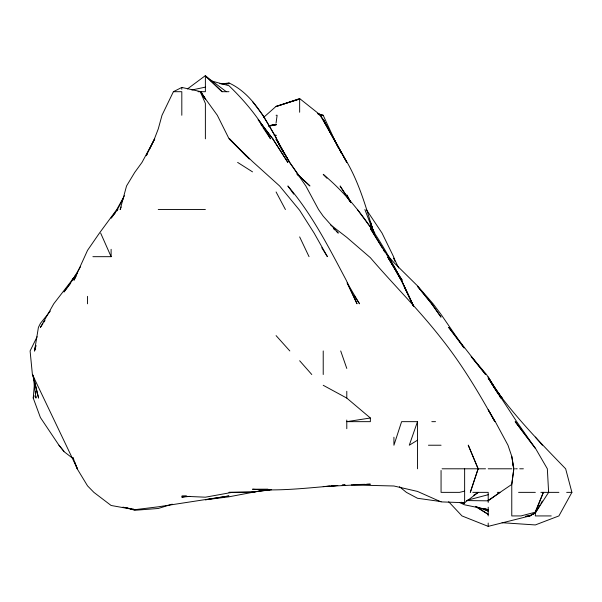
<?xml version="1.0" encoding="UTF-8"?>
<svg xmlns="http://www.w3.org/2000/svg" width="602" height="602" viewBox="0 0 602 602"><rect width="100%" height="100%" fill="white"/><g stroke="black" fill="none" stroke-linecap="round" stroke-linejoin="round"><path stroke-width="0.9" d="M33.938 395.371L33.245 398.088L34.525 382.676M330.483 224.779L346.79 237.354L370.358 257.686C393.573 284.814 419.075 309.955 441.063 338.128C461.794 364.09 478.831 392.639 494.859 421.656L488.199 409.714L495.303 421.656L507.99 445.224L511.768 456.354L513.807 468.792L511.768 484.414L511.768 515.929L520.978 515.929L535.336 512.189M276.085 122.831L277.123 115.268L276.085 115.268M33.486 398.088L33.93 396.274M35.887 345.51L34.532 350.951L38.415 327.383L40.402 323.387L50.365 311.061M35.827 345.51L34.449 350.951L35.804 346.534M393.926 437.225L393.926 445.224L401.602 421.656L417.495 421.656L409.277 445.224L417.495 440.205M535.336 511.64L543.38 492.361L535.336 512.671L529.813 515.929L488.199 526.366L461.975 515.929L448.663 501.737M121.22 207.02L120.152 209.541L126.54 185.973L134.675 172.481L141.997 162.405L154.737 138.836L149.296 149.778M203.213 96.064L205.38 98.969L201.023 91.7L181.812 87.441L173.391 91.7L162.006 115.268L158.243 128.978L154.436 138.836L146.278 155.67M37.106 336.706L30.1 350.951L32.395 374.519L77.387 468.792L74.603 461.809M146.369 155.67L147.204 153.992M76.115 276.183L73.948 280.246L87.538 250.342L99.428 233.109L116.788 209.541L124.471 195.725M123.538 198.163L117.352 209.541L111.107 218.112L115.652 212.401M492.654 385.212C513.973 415.651 539.851 442.222 565.647 468.792L571.9 492.361L558.912 515.929L535.336 524.936L502.06 522.709M540.002 505.003L535.336 512.904L529.519 515.929L525.689 516.524M540.935 503.422L542.342 501.052M80.412 266.889L72.428 280.246L63.97 291.985L70.69 283.181M42.953 323.583L40.402 327.383L53.736 303.814L75.325 275.836L71.999 280.246M43.976 322.062L44.992 320.542M73.452 279.494L74.497 277.981M76.033 274.956L72.195 280.246L75.483 275.821M116.788 210.971L117.924 209.541M263.789 117.255L276.085 106.358L299.653 98.999L276.085 106.524L299.653 98.57L320.648 115.268L346.79 162.405L323.221 119.226L335.374 142.087M351.32 484.911L393.926 485.995L417.495 491.428L441.063 501.895L464.631 502.708L478.319 492.361L473.759 495.22M187.463 88.93L205.38 75.634L222.04 91.7L228.948 91.7M488.199 500.443L511.768 484.414L513.83 468.792L511.768 456.354M529.519 515.929L535.336 512.942L548.625 492.361L547.338 468.792L535.336 448.091L515.169 421.656L535.336 448.445L516.704 421.656L488.199 378.124L498.426 394.25M172.21 504.16L158.243 508.479L134.675 510.293L126.819 507.674M467.348 500.209L488.199 494.709M464.631 491.119L459.567 492.361L441.063 492.361L441.063 470.455M268.831 125.976L276.085 124.238L276.085 124.825L268.831 126.149M191.85 89.991L205.38 87.132M268.831 125.743L276.085 124.238M259.771 490.946L228.948 496.816L205.38 499.788L228.948 495.958L158.243 506.816L134.675 509.713L111.107 505.477L93.882 492.361L87.538 485.867L77.176 468.792L72.752 457.445M186.342 496.326L181.812 497.162L189.969 496.364M271.555 489.719L252.516 492.075L232.176 492.361L205.38 497.192L181.812 496.168L186.342 495.913M261.584 490.66L263.39 490.359M370.358 417.999L346.79 421.656L370.358 421.656L370.358 417.999L346.79 398.088L323.221 385.295M268.831 125.848L276.085 124.825M221.694 83.956L228.948 82.948C251.817 93.46 264.015 116.954 276.085 137.685L284.099 153.465M269.741 489.742L251.072 492.361M226.232 83.949L228.948 83.655L228.948 82.948M525.418 516.403L530.069 515.929L525.418 516.335M337.722 485.513C309.368 487.673 280.999 491.48 252.516 489.215L267.928 489.178M329.565 486.107L323.221 486.589L370.358 484.174L366.731 484.271M331.378 485.964L337.722 485.483M354.044 484.602L364.917 484.317M252.516 492.075L228.948 492.361L232.176 492.361M219.88 83.731L228.948 83.655M173.391 91.7L181.812 91.7L181.812 115.268M198.028 91.7L205.38 91.7L205.38 75.634M319.068 114.673L323.176 115.268L317.954 113.673M158.243 209.541L205.38 209.541M92.889 256.678L111.107 256.678L111.107 249.311M431.815 421.656L435.532 421.656M428.428 445.224L441.063 445.224M442.109 468.792L485.528 468.792M488.199 468.792L511.768 468.792M515.56 468.792L517.201 468.792M519.714 468.792L523.371 468.792M472.811 492.361L488.199 492.361L488.199 502.437M497.312 492.361L499.984 492.361L488.199 500.841L466.445 500.563M518.578 492.361L535.336 492.361M540.844 492.361L558.904 492.361M566.67 492.361L571.9 492.361M551.236 515.929L535.336 515.929L535.336 511.843M441.063 501.594L417.495 498.268L406.395 492.361L399.465 486.709M122.891 507.14L127.421 508.088M129.234 508.472L134.675 509.608L132.929 509.081M210.82 80.788L228.948 85.717C245.277 101.362 259.688 118.925 270.524 138.836L262.878 127.436M483.835 508.374L488.199 509.713L464.631 504.83L459.582 502.557M475.979 506.621L488.199 511.068L484.828 509.45M461.14 502.218L464.631 503.535L462.012 502.504M297.967 175.016L299.653 175.852L298.028 174.926M475.625 506.553L488.199 514.334L475.625 506.357M237.624 162.405L252.516 171.863M318.481 113.755L320.836 115.268M317.818 113.755L320.091 115.268M226.292 91.7L205.38 75.957L222.04 91.7M73.391 458.807L63.97 451.598L58.958 445.224L40.402 417.525L33.245 398.088M333.485 228.692L334.855 229.956M336.225 231.221L338.279 233.109L323.221 216.193L318.541 209.541L305.846 185.973L289.652 162.405L276.085 138.987L289.645 162.405L299.653 176.476M246.677 156.512L229.159 138.836L252.516 161.532L279.614 185.973L299.653 210.324L314.139 233.109L327.413 256.678L323.688 250.778M229.686 138.836L249.258 159.041M326.916 178.207L323.221 174.332C364.15 208.533 390.706 255.903 412.415 303.814L413.589 306.358L401.286 280.246L393.926 266.227M276.085 335.623L289.825 350.951M299.653 360.748L311.783 374.519M535.336 437.09L542.417 445.224M471.351 356.662L486.484 374.519L501.662 398.088L497.004 391.405M58.958 445.224L63.97 451.282M471.14 356.662L485.611 374.519L448.686 327.383L463.532 347.301M496.891 391.578L502.106 398.088L494.076 386.951M252.516 101.572L262.931 115.268L276.085 137.685M357.377 209.541L374.775 233.109L370.358 226.63M386.785 254.473L393.926 262.592L417.495 285.86L433.101 303.814L441.063 314.425L464.097 348.009M205.38 138.836L205.38 103.416L200.285 91.7L217.307 115.268L228.948 138.603M293.753 194.145L287.854 185.973C312.032 214.177 328.933 247.64 346.24 280.246L357.031 303.814L347.181 283.106M491.939 383.986L493.008 385.468M200.285 91.7L205.38 98.969M493.896 386.951L495.446 389.178M396.515 271.923L402.204 280.246L393.926 266.844M366.309 209.541L382.044 233.109L393.565 256.678L394.874 261.253M260.847 124.396L261.862 125.916M354.427 296.079L359.522 303.814L347.264 283.075M350.349 201.678L340.085 185.973L349.619 201.068M499.397 395.785L500.864 398.088L488.199 376.972L496.695 391.593M321.761 247.738L323.221 250.041M387.944 257.423L401.534 280.246L413.687 306.358M388.064 257.483L393.926 267.107L388.049 256.678L370.358 228.482L382.308 248.039M383.248 249.612L384.663 251.967M320.535 116.02L323.221 120.528M388.034 257.445L401.286 280.246M323.68 121.326L347.158 162.405C359.432 183.934 366.234 207.773 373.278 231.364L364.872 209.541M289.652 162.405L276.085 138.836L282.556 151.027M350.8 202.227L346.79 194.92L350.665 202.227M276.085 191.963L285.423 209.541M336.225 143.712L338.362 147.776M395.168 269.214L399.728 277.883M341.507 153.465L334.05 138.836L323.221 115.343M398.712 267.95L393.926 258.115L394.4 259.883M404.243 286.981L412.415 303.814M299.653 236.91L309.037 256.678M100.662 233.109L111.107 256.678M370.358 223.884L373.744 232.274M72.865 457.445L73.903 460.063M340.702 350.951L346.79 368.439M373.782 232.237L370.358 221.747L373.315 231.364M32.689 374.519L38.573 398.088L33.2 375.43M512.58 463.563L513.807 468.792M33.102 375.43L35.985 398.088L35.909 396.274M35.736 391.744L35.804 393.557M488.199 507.2L488.199 515.929M488.199 523.063L488.199 526.366M464.631 468.792L464.631 502.708M417.495 421.656L417.495 468.792M346.79 391.277L346.79 398.088M346.79 420.053L346.79 428.692M323.221 350.951L323.221 374.519M299.653 98.57L299.653 112.258M181.812 87.441L181.812 89.337M87.538 296.342L87.538 303.814M478.116 468.792L470.297 492.361L478.146 468.792L468.273 445.224L478.146 468.792M77.545 272.872L76.439 274.346L77.545 272.894M344.976 484.934L342.26 485.152L344.976 484.934M276.085 135.299L274.271 135.262L276.085 135.299M299.653 176.326L296.914 173.903L309.94 185.973L299.653 176.326M431.709 303.814L417.495 286.274L431.679 303.814L441.063 317.134L431.709 303.814M272.819 138.836L258.123 119.693L272.706 138.836L287.839 162.405L272.819 138.836M373.27 231.371L370.358 222.65L373.232 231.371"/></g></svg>
